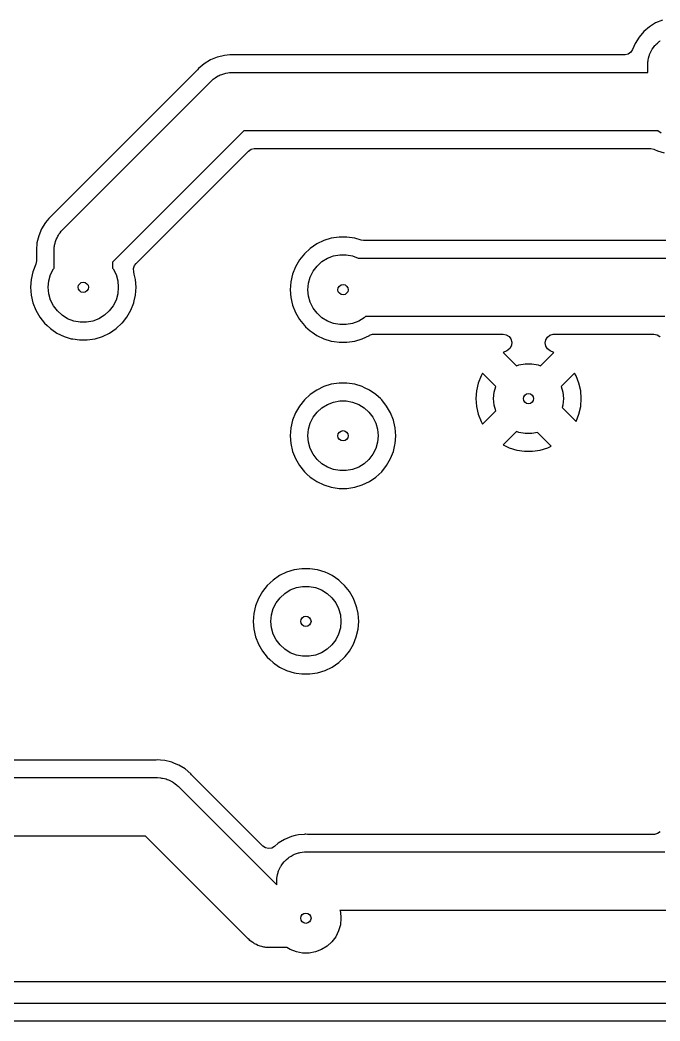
# Model space of a CAD drawing. Extents: x 0.79 to 9.84, y -6.5 to -0.79.
# Drawn here: x 6.552 to 7.415, y -4.626 to -3.277 of the extents above; entities that cross this region are included whole.
import ezdxf

# ---------------------------------------------------------------- set-up
doc = ezdxf.new("R2010")
doc.units = 0
doc.header["$MEASUREMENT"] = 0
doc.layers.add('BLACK', color=7, linetype='CONTINUOUS')

msp = doc.modelspace()

# ---------------------------------------------------------------- linework, layer by layer
at = {"layer": 'BLACK', "linetype": 'CONTINUOUS'}
for p, q in [((7.4002, -3.2863), (7.3927, -3.2927)), ((7.4087, -3.2811), (7.4002, -3.2863)), ((7.4002, -3.2863), (7.4002, -3.2863)), ((7.4179, -3.2773), (7.4087, -3.2811)), ((7.4087, -3.2811), (7.4087, -3.2811)), ((7.3863, -3.3002), (7.3811, -3.3087)), ((7.3927, -3.2927), (7.3863, -3.3002)), ((7.3863, -3.3002), (7.3863, -3.3002)), ((7.3927, -3.2927), (7.3927, -3.2927)), ((7.3776, -3.3171), (7.3752, -3.3207)), ((7.3811, -3.3087), (7.3776, -3.3171)), ((7.3811, -3.3087), (7.3811, -3.3087)), ((7.4035, -3.3175), (7.404, -3.3166)), ((7.404, -3.3166), (7.4058, -3.3142)), ((7.4058, -3.3142), (7.4075, -3.3118)), ((7.4075, -3.3118), (7.4083, -3.3111)), ((7.4083, -3.3111), (7.4089, -3.3103)), ((7.4089, -3.3103), (7.4111, -3.3083)), ((7.4111, -3.3083), (7.4133, -3.3063)), ((7.4133, -3.3063), (7.4142, -3.3057)), ((7.4142, -3.3057), (7.4149, -3.3051)), ((6.8179, -3.3273), (6.8087, -3.3311)), ((6.824, -3.3258), (6.8179, -3.3273)), ((6.8275, -3.325), (6.824, -3.3258)), ((6.8349, -3.3244), (6.8275, -3.325)), ((6.8275, -3.325), (6.8275, -3.325)), ((6.8275, -3.325), (6.8275, -3.325)), ((6.8275, -3.325), (6.8275, -3.325)), ((6.8362, -3.3243), (6.8349, -3.3244)), ((6.8349, -3.3244), (6.8349, -3.3244)), ((6.8374, -3.3242), (6.8362, -3.3243)), ((6.8394, -3.3244), (6.8374, -3.3242)), ((6.8374, -3.3242), (6.8374, -3.3242)), ((6.8403, -3.3244), (6.8394, -3.3244)), ((7.3667, -3.3244), (6.8403, -3.3244)), ((7.3675, -3.3244), (7.3667, -3.3244)), ((7.3717, -3.3233), (7.3675, -3.3244)), ((7.3752, -3.3207), (7.3717, -3.3233)), ((7.3985, -3.3314), (7.3992, -3.3285)), ((7.3992, -3.3285), (7.3998, -3.3256)), ((7.3998, -3.3256), (7.4002, -3.3247)), ((7.4002, -3.3247), (7.4005, -3.3237)), ((7.4005, -3.3237), (7.4018, -3.321)), ((7.4018, -3.321), (7.403, -3.3183)), ((7.403, -3.3183), (7.4035, -3.3175)), ((6.7914, -3.3442), (6.7908, -3.3449)), ((6.7927, -3.3427), (6.7914, -3.3442)), ((6.7977, -3.3385), (6.7927, -3.3427)), ((6.7927, -3.3427), (6.7927, -3.3427)), ((6.7927, -3.3427), (6.7927, -3.3427)), ((6.8002, -3.3363), (6.7977, -3.3385)), ((6.8087, -3.3311), (6.8002, -3.3363)), ((6.8002, -3.3363), (6.8002, -3.3363)), ((6.8087, -3.3311), (6.8087, -3.3311)), ((7.398, -3.3374), (7.3982, -3.3334)), ((7.398, -3.348), (7.398, -3.3374)), ((7.3982, -3.3334), (7.3984, -3.3324)), ((7.3984, -3.3324), (7.3985, -3.3314)), ((6.7908, -3.3449), (6.5949, -3.5408)), ((6.8096, -3.3596), (6.8125, -3.3569)), ((6.8125, -3.3569), (6.8138, -3.3561)), ((6.8138, -3.3561), (6.8149, -3.3551)), ((6.8149, -3.3551), (6.8171, -3.3539)), ((6.8171, -3.3539), (6.8192, -3.3525)), ((6.8192, -3.3525), (6.8206, -3.3519)), ((6.8206, -3.3519), (6.8219, -3.3512)), ((6.8219, -3.3512), (6.8243, -3.3505)), ((6.8243, -3.3505), (6.8266, -3.3496)), ((6.8266, -3.3496), (6.828, -3.3493)), ((6.828, -3.3493), (6.8295, -3.3488)), ((6.8295, -3.3488), (6.832, -3.3486)), ((6.832, -3.3486), (6.8344, -3.3481)), ((6.8344, -3.3481), (6.8359, -3.3482)), ((6.8359, -3.3482), (6.8374, -3.348)), ((6.8374, -3.348), (7.398, -3.348)), ((6.6096, -3.5596), (6.8096, -3.3596)), ((6.8537, -3.4268), (6.6768, -3.6037)), ((7.4116, -3.4268), (6.8537, -3.4268)), ((7.4163, -3.4297), (7.4116, -3.4268)), ((6.8601, -3.4539), (6.8636, -3.4514)), ((6.8636, -3.4514), (6.8678, -3.4504)), ((6.8678, -3.4504), (6.8684, -3.4504)), ((6.8684, -3.4504), (7.4022, -3.4504)), ((7.4022, -3.4504), (7.4064, -3.4512)), ((7.4064, -3.4512), (7.4073, -3.4516)), ((7.4073, -3.4516), (7.4114, -3.4536)), ((6.7837, -3.5302), (6.8601, -3.4539)), ((7.4114, -3.4536), (7.4203, -3.4563)), ((6.7085, -3.6054), (6.7837, -3.5302)), ((6.5911, -3.5446), (6.5863, -3.5502)), ((6.5927, -3.5427), (6.5911, -3.5446)), ((6.5911, -3.5446), (6.5911, -3.5446)), ((6.5942, -3.5414), (6.5927, -3.5427)), ((6.5927, -3.5427), (6.5927, -3.5427)), ((6.5949, -3.5408), (6.5942, -3.5414)), ((6.5811, -3.5587), (6.5773, -3.5679)), ((6.5863, -3.5502), (6.5811, -3.5587)), ((6.5811, -3.5587), (6.5811, -3.5587)), ((6.6086, -3.5607), (6.6096, -3.5596)), ((6.5773, -3.5679), (6.575, -3.5773)), ((6.5773, -3.5679), (6.5773, -3.5679)), ((6.6004, -3.5742), (6.6008, -3.5728)), ((6.6008, -3.5728), (6.602, -3.5706)), ((6.602, -3.5706), (6.603, -3.5683)), ((6.603, -3.5683), (6.6038, -3.5671)), ((6.6038, -3.5671), (6.6045, -3.5657)), ((6.6045, -3.5657), (6.6061, -3.5638)), ((6.6061, -3.5638), (6.6075, -3.5618)), ((6.6075, -3.5618), (6.6086, -3.5607)), ((6.9716, -3.5712), (6.9614, -3.5744)), ((6.9821, -3.5697), (6.9716, -3.5712)), ((6.9716, -3.5712), (6.9716, -3.5712)), ((6.9927, -3.5697), (6.9821, -3.5697)), ((6.9821, -3.5697), (6.9821, -3.5697)), ((7.0032, -3.5712), (6.9927, -3.5697)), ((6.9927, -3.5697), (6.9927, -3.5697)), ((7.0117, -3.5739), (7.0032, -3.5712)), ((7.0032, -3.5712), (7.0032, -3.5712)), ((6.575, -3.5775), (6.5742, -3.5874)), ((6.575, -3.5773), (6.575, -3.5775)), ((6.575, -3.5775), (6.575, -3.5775)), ((6.598, -3.5874), (6.5982, -3.5834)), ((6.5982, -3.5834), (6.5985, -3.582)), ((6.5985, -3.582), (6.5986, -3.5805)), ((6.5986, -3.5805), (6.5993, -3.5781)), ((6.5993, -3.5781), (6.5998, -3.5756)), ((6.5998, -3.5756), (6.6004, -3.5742)), ((6.9431, -3.585), (6.9353, -3.5922)), ((6.9519, -3.579), (6.9431, -3.585)), ((6.9431, -3.585), (6.9431, -3.585)), ((6.9614, -3.5744), (6.9519, -3.579)), ((6.9519, -3.579), (6.9519, -3.579)), ((6.9614, -3.5744), (6.9614, -3.5744)), ((7.0152, -3.5744), (7.0117, -3.5739)), ((7.4345, -3.5744), (7.0152, -3.5744)), ((6.5742, -3.5874), (6.5742, -3.5874)), ((6.5742, -3.5874), (6.5744, -3.5894)), ((6.5744, -3.5894), (6.5744, -3.5903)), ((6.5744, -3.5903), (6.5744, -3.6017)), ((6.598, -3.6115), (6.598, -3.5874)), ((6.9287, -3.6005), (6.9234, -3.6097)), ((6.9353, -3.5922), (6.9287, -3.6005)), ((6.9589, -3.6028), (6.9663, -3.5983)), ((6.9663, -3.5983), (6.9745, -3.5951)), ((6.9745, -3.5951), (6.983, -3.5935)), ((6.983, -3.5935), (6.9918, -3.5935)), ((6.9918, -3.5935), (7.0003, -3.5951)), ((7.0003, -3.5951), (7.0079, -3.598)), ((7.0079, -3.598), (7.4374, -3.598)), ((6.5735, -3.6062), (6.5695, -3.6164)), ((6.5736, -3.606), (6.5735, -3.6062)), ((6.5744, -3.6017), (6.5736, -3.606)), ((6.5933, -3.6203), (6.5972, -3.6125)), ((6.5972, -3.6125), (6.598, -3.6115)), ((6.6768, -3.6037), (6.6768, -3.6115)), ((6.6768, -3.6115), (6.6776, -3.6125)), ((6.6776, -3.6125), (6.6815, -3.6203)), ((6.7051, -3.6121), (6.7065, -3.608)), ((6.7053, -3.6164), (6.7051, -3.6121)), ((6.7065, -3.608), (6.7085, -3.6054)), ((6.9234, -3.6097), (6.9195, -3.6196)), ((6.9234, -3.6097), (6.9234, -3.6097)), ((6.9472, -3.6157), (6.9525, -3.6087)), ((6.9525, -3.6087), (6.9589, -3.6028)), ((6.5671, -3.6268), (6.5663, -3.6374)), ((6.5695, -3.6164), (6.5671, -3.6268)), ((6.591, -3.6287), (6.5933, -3.6203)), ((6.6815, -3.6203), (6.6838, -3.6287)), ((6.706, -3.6196), (6.7053, -3.6164)), ((6.7077, -3.6268), (6.706, -3.6196)), ((6.7085, -3.6374), (6.7077, -3.6268)), ((6.9195, -3.6196), (6.9171, -3.63)), ((6.941, -3.6319), (6.9433, -3.6235)), ((6.9433, -3.6235), (6.9472, -3.6157)), ((6.5663, -3.6374), (6.5671, -3.648)), ((6.5902, -3.6374), (6.591, -3.6287)), ((6.591, -3.6461), (6.5902, -3.6374)), ((6.6838, -3.6287), (6.6846, -3.6374)), ((6.6846, -3.6374), (6.6838, -3.6461)), ((6.7077, -3.648), (6.7085, -3.6374)), ((6.9171, -3.63), (6.9163, -3.6406)), ((6.9163, -3.6406), (6.9171, -3.6511)), ((6.9402, -3.6406), (6.941, -3.6319)), ((6.941, -3.6492), (6.9402, -3.6406)), ((6.5671, -3.648), (6.5695, -3.6584)), ((6.5933, -3.6545), (6.591, -3.6461)), ((6.5972, -3.6623), (6.5933, -3.6545)), ((6.6815, -3.6545), (6.6776, -3.6623)), ((6.6838, -3.6461), (6.6815, -3.6545)), ((6.7059, -3.6557), (6.7077, -3.648)), ((6.9171, -3.6511), (6.9195, -3.6615)), ((6.9433, -3.6576), (6.941, -3.6492)), ((6.5695, -3.6584), (6.5734, -3.6682)), ((6.6025, -3.6692), (6.5972, -3.6623)), ((6.6776, -3.6623), (6.6723, -3.6692)), ((6.7014, -3.6682), (6.7053, -3.6584)), ((6.7053, -3.6584), (6.7054, -3.658)), ((6.7054, -3.658), (6.7059, -3.6557)), ((6.9195, -3.6615), (6.9234, -3.6714)), ((6.9472, -3.6654), (6.9433, -3.6576)), ((6.9525, -3.6724), (6.9472, -3.6654)), ((6.5734, -3.6682), (6.5734, -3.6682)), ((6.5734, -3.6682), (6.5787, -3.6774)), ((6.5787, -3.6774), (6.5853, -3.6858)), ((6.6089, -3.6751), (6.6025, -3.6692)), ((6.6163, -3.6797), (6.6089, -3.6751)), ((6.6245, -3.6828), (6.6163, -3.6797)), ((6.6585, -3.6797), (6.6503, -3.6828)), ((6.6659, -3.6751), (6.6585, -3.6797)), ((6.6723, -3.6692), (6.6659, -3.6751)), ((6.69, -3.6852), (6.6961, -3.6774)), ((6.6961, -3.6774), (6.7014, -3.6682)), ((6.6961, -3.6774), (6.6961, -3.6774)), ((6.6961, -3.6774), (6.6961, -3.6774)), ((6.9234, -3.6714), (6.9234, -3.6714)), ((6.9234, -3.6714), (6.9287, -3.6806)), ((6.9287, -3.6806), (6.9353, -3.6889)), ((6.9589, -3.6783), (6.9525, -3.6724)), ((6.9663, -3.6828), (6.9589, -3.6783)), ((7.0159, -3.6783), (7.0085, -3.6828)), ((7.0175, -3.6768), (7.0159, -3.6783)), ((7.4211, -3.6768), (7.0175, -3.6768)), ((6.5853, -3.6858), (6.5887, -3.6889)), ((6.5887, -3.6889), (6.5931, -3.693)), ((6.5931, -3.693), (6.595, -3.6943)), ((6.595, -3.6943), (6.6019, -3.699)), ((6.633, -3.6844), (6.6245, -3.6828)), ((6.6418, -3.6844), (6.633, -3.6844)), ((6.6503, -3.6828), (6.6418, -3.6844)), ((6.6729, -3.699), (6.6817, -3.693)), ((6.6817, -3.693), (6.6895, -3.6858)), ((6.6895, -3.6858), (6.69, -3.6852)), ((6.9353, -3.6889), (6.937, -3.6905)), ((6.937, -3.6905), (6.9431, -3.6961)), ((6.9745, -3.686), (6.9663, -3.6828)), ((6.983, -3.6876), (6.9745, -3.686)), ((6.9918, -3.6876), (6.983, -3.6876)), ((7.0003, -3.686), (6.9918, -3.6876)), ((7.0085, -3.6828), (7.0003, -3.686)), ((6.6019, -3.699), (6.6019, -3.699)), ((6.6019, -3.699), (6.6019, -3.699)), ((6.6019, -3.699), (6.6114, -3.7036)), ((6.6114, -3.7036), (6.6114, -3.7036)), ((6.6114, -3.7036), (6.6114, -3.7036)), ((6.6114, -3.7036), (6.6211, -3.7066)), ((6.6211, -3.7066), (6.6216, -3.7067)), ((6.6216, -3.7067), (6.6216, -3.7067)), ((6.6216, -3.7067), (6.6216, -3.7067)), ((6.6216, -3.7067), (6.6231, -3.7069)), ((6.6231, -3.7069), (6.6321, -3.7083)), ((6.6321, -3.7083), (6.6321, -3.7083)), ((6.6321, -3.7083), (6.6321, -3.7083)), ((6.6321, -3.7083), (6.6427, -3.7083)), ((6.6427, -3.7083), (6.6532, -3.7067)), ((6.6427, -3.7083), (6.6427, -3.7083)), ((6.6532, -3.7067), (6.6634, -3.7036)), ((6.6634, -3.7036), (6.6729, -3.699)), ((6.9431, -3.6961), (6.9458, -3.698)), ((6.9458, -3.698), (6.9519, -3.7021)), ((6.9519, -3.7021), (6.9519, -3.7021)), ((6.9519, -3.7021), (6.9519, -3.7021)), ((6.9519, -3.7021), (6.9614, -3.7067)), ((6.9614, -3.7067), (6.9614, -3.7067)), ((6.9614, -3.7067), (6.9614, -3.7067)), ((6.9614, -3.7067), (6.9716, -3.7099)), ((7.0032, -3.7099), (7.0134, -3.7067)), ((7.0134, -3.7067), (7.0229, -3.7021)), ((7.0229, -3.7021), (7.0232, -3.702)), ((7.0229, -3.7021), (7.0229, -3.7021)), ((7.0229, -3.7021), (7.0229, -3.7021)), ((7.0232, -3.702), (7.0233, -3.7019)), ((7.0233, -3.7019), (7.0272, -3.7006)), ((7.0233, -3.7019), (7.0233, -3.7019)), ((7.0233, -3.7019), (7.0233, -3.7019)), ((7.0272, -3.7006), (7.029, -3.7004)), ((7.029, -3.7004), (7.2031, -3.7004)), ((7.2031, -3.7004), (7.2074, -3.7012)), ((7.2074, -3.7012), (7.2111, -3.7035)), ((7.2111, -3.7035), (7.2137, -3.7069)), ((7.2137, -3.7069), (7.2149, -3.7111)), ((7.2599, -3.7123), (7.2606, -3.7081)), ((7.2606, -3.7081), (7.2629, -3.7044)), ((7.2629, -3.7044), (7.2663, -3.7017)), ((7.2663, -3.7017), (7.2704, -3.7005)), ((7.2704, -3.7005), (7.2717, -3.7004)), ((7.2717, -3.7004), (7.4064, -3.7004)), ((7.4064, -3.7004), (7.4107, -3.7012)), ((7.4107, -3.7012), (7.4144, -3.7035)), ((7.4144, -3.7035), (7.4147, -3.7039)), ((6.9716, -3.7099), (6.9716, -3.7099)), ((6.9716, -3.7099), (6.9716, -3.7099)), ((6.9716, -3.7099), (6.9716, -3.7099)), ((6.9716, -3.7099), (6.9755, -3.7104)), ((6.9755, -3.7104), (6.9821, -3.7114)), ((6.9821, -3.7114), (6.9821, -3.7114)), ((6.9821, -3.7114), (6.9821, -3.7114)), ((6.9821, -3.7114), (6.9927, -3.7114)), ((6.9927, -3.7114), (7.0032, -3.7099)), ((6.9927, -3.7114), (6.9927, -3.7114)), ((7.2125, -3.7193), (7.2093, -3.7222)), ((7.2145, -3.7154), (7.2125, -3.7193)), ((7.2149, -3.7111), (7.2145, -3.7154)), ((7.2608, -3.7166), (7.2599, -3.7123)), ((7.2631, -3.7202), (7.2608, -3.7166)), ((7.2666, -3.7228), (7.2631, -3.7202)), ((7.2082, -3.7228), (7.2031, -3.7253)), ((7.2031, -3.7253), (7.2211, -3.7433)), ((7.2093, -3.7222), (7.2082, -3.7228)), ((7.2537, -3.7433), (7.2717, -3.7253)), ((7.2717, -3.7253), (7.2666, -3.7228)), ((7.2211, -3.7433), (7.2245, -3.742)), ((7.2245, -3.742), (7.233, -3.7404)), ((7.233, -3.7404), (7.2418, -3.7404)), ((7.2418, -3.7404), (7.2503, -3.742)), ((7.2503, -3.742), (7.2537, -3.7433)), ((7.1734, -3.7566), (7.1695, -3.7665)), ((7.1753, -3.7532), (7.1734, -3.7566)), ((7.1734, -3.7566), (7.1734, -3.7566)), ((7.1932, -3.771), (7.1753, -3.7532)), ((7.2995, -3.7532), (7.2816, -3.771)), ((7.3014, -3.7566), (7.2995, -3.7532)), ((7.3053, -3.7665), (7.3014, -3.7566)), ((6.9519, -3.7758), (6.9431, -3.7818)), ((6.9614, -3.7712), (6.9519, -3.7758)), ((6.9519, -3.7758), (6.9519, -3.7758)), ((6.9716, -3.7681), (6.9614, -3.7712)), ((6.9614, -3.7712), (6.9614, -3.7712)), ((6.9821, -3.7665), (6.9716, -3.7681)), ((6.9716, -3.7681), (6.9716, -3.7681)), ((6.9927, -3.7665), (6.9821, -3.7665)), ((6.9821, -3.7665), (6.9821, -3.7665)), ((7.0032, -3.7681), (6.9927, -3.7665)), ((6.9927, -3.7665), (6.9927, -3.7665)), ((7.0134, -3.7712), (7.0032, -3.7681)), ((7.0032, -3.7681), (7.0032, -3.7681)), ((7.0162, -3.7726), (7.0134, -3.7712)), ((7.0134, -3.7712), (7.0134, -3.7712)), ((7.0134, -3.7712), (7.0134, -3.7712)), ((7.0134, -3.7712), (7.0134, -3.7712)), ((7.0229, -3.7758), (7.0162, -3.7726)), ((7.0317, -3.7818), (7.0229, -3.7758)), ((7.1695, -3.7665), (7.1671, -3.7768)), ((7.191, -3.7787), (7.1932, -3.771)), ((7.2816, -3.771), (7.2838, -3.7787)), ((7.3077, -3.7768), (7.3053, -3.7665)), ((6.9353, -3.7891), (6.9287, -3.7974)), ((6.9431, -3.7818), (6.9353, -3.7891)), ((6.9431, -3.7818), (6.9431, -3.7818)), ((7.0351, -3.785), (7.0317, -3.7818)), ((7.0317, -3.7818), (7.0317, -3.7818)), ((7.0377, -3.7874), (7.0351, -3.785)), ((7.0395, -3.7891), (7.0377, -3.7874)), ((7.0461, -3.7974), (7.0395, -3.7891)), ((7.1671, -3.7768), (7.1663, -3.7874)), ((7.1663, -3.7874), (7.1671, -3.798)), ((7.1902, -3.7874), (7.191, -3.7787)), ((7.191, -3.7961), (7.1902, -3.7874)), ((7.2838, -3.7787), (7.2846, -3.7874)), ((7.2846, -3.7874), (7.2838, -3.7961)), ((7.3085, -3.7874), (7.3077, -3.7768)), ((7.3077, -3.798), (7.3085, -3.7874)), ((6.9287, -3.7974), (6.9234, -3.8066)), ((6.9525, -3.8056), (6.9589, -3.7997)), ((6.9589, -3.7997), (6.9663, -3.7951)), ((6.9663, -3.7951), (6.9745, -3.792)), ((6.9745, -3.792), (6.983, -3.7904)), ((6.983, -3.7904), (6.9918, -3.7904)), ((6.9918, -3.7904), (7.0003, -3.792)), ((7.0003, -3.792), (7.0085, -3.7951)), ((7.0085, -3.7951), (7.0159, -3.7997)), ((7.0159, -3.7997), (7.0223, -3.8056)), ((7.0489, -3.8022), (7.0461, -3.7974)), ((7.0461, -3.7974), (7.0461, -3.7974)), ((7.0461, -3.7974), (7.0461, -3.7974)), ((7.0514, -3.8066), (7.0489, -3.8022)), ((7.1671, -3.798), (7.1695, -3.8083)), ((7.1932, -3.8038), (7.191, -3.7961)), ((7.2838, -3.7961), (7.2829, -3.7995)), ((7.2829, -3.7995), (7.3015, -3.8181)), ((7.3053, -3.8083), (7.3077, -3.798)), ((6.9234, -3.8066), (6.9195, -3.8164)), ((6.9234, -3.8066), (6.9234, -3.8066)), ((6.9433, -3.8203), (6.9472, -3.8125)), ((6.9472, -3.8125), (6.9525, -3.8056)), ((7.0223, -3.8056), (7.0276, -3.8125)), ((7.0276, -3.8125), (7.0315, -3.8203)), ((7.0553, -3.8164), (7.0514, -3.8066)), ((7.0514, -3.8066), (7.0514, -3.8066)), ((7.1695, -3.8083), (7.1734, -3.8182)), ((7.1753, -3.8216), (7.1932, -3.8038)), ((7.3015, -3.8181), (7.3053, -3.8083)), ((6.9171, -3.8268), (6.9163, -3.8374)), ((6.9195, -3.8164), (6.9171, -3.8268)), ((6.9402, -3.8374), (6.941, -3.8287)), ((6.941, -3.8287), (6.9433, -3.8203)), ((7.0315, -3.8203), (7.0338, -3.8287)), ((7.0338, -3.8287), (7.0346, -3.8374)), ((7.0559, -3.8188), (7.0553, -3.8164)), ((7.0577, -3.8268), (7.0559, -3.8188)), ((7.0585, -3.8374), (7.0577, -3.8268)), ((7.1734, -3.8182), (7.1734, -3.8182)), ((7.1734, -3.8182), (7.1753, -3.8216)), ((6.9163, -3.8374), (6.9171, -3.848)), ((6.941, -3.8461), (6.9402, -3.8374)), ((7.0346, -3.8374), (7.0338, -3.8461)), ((7.0577, -3.848), (7.0585, -3.8374)), ((7.2211, -3.8315), (7.2031, -3.8495)), ((7.2245, -3.8328), (7.2211, -3.8315)), ((7.233, -3.8344), (7.2245, -3.8328)), ((7.2418, -3.8344), (7.233, -3.8344)), ((7.2496, -3.833), (7.2418, -3.8344)), ((7.2679, -3.8513), (7.2496, -3.833)), ((6.9171, -3.848), (6.9195, -3.8584)), ((6.9433, -3.8545), (6.941, -3.8461)), ((6.9472, -3.8623), (6.9433, -3.8545)), ((7.0315, -3.8545), (7.0276, -3.8623)), ((7.0338, -3.8461), (7.0315, -3.8545)), ((7.0553, -3.8584), (7.0573, -3.8495)), ((7.0573, -3.8495), (7.0577, -3.848)), ((7.2031, -3.8495), (7.2114, -3.8536)), ((7.2114, -3.8536), (7.2216, -3.8567)), ((7.2216, -3.8567), (7.2216, -3.8567)), ((7.2216, -3.8567), (7.2321, -3.8583)), ((7.2427, -3.8583), (7.2532, -3.8567)), ((7.2532, -3.8567), (7.2634, -3.8536)), ((7.2532, -3.8567), (7.2532, -3.8567)), ((7.2634, -3.8536), (7.2679, -3.8513)), ((7.2634, -3.8536), (7.2634, -3.8536)), ((6.9195, -3.8584), (6.9234, -3.8682)), ((6.9234, -3.8682), (6.9234, -3.8682)), ((6.9234, -3.8682), (6.9287, -3.8774)), ((6.9525, -3.8692), (6.9472, -3.8623)), ((6.9589, -3.8751), (6.9525, -3.8692)), ((7.0223, -3.8692), (7.0159, -3.8751)), ((7.0276, -3.8623), (7.0223, -3.8692)), ((7.0461, -3.8774), (7.0514, -3.8682)), ((7.0514, -3.8682), (7.0553, -3.8584)), ((7.2321, -3.8583), (7.2321, -3.8583)), ((7.2321, -3.8583), (7.2427, -3.8583)), ((7.2427, -3.8583), (7.2427, -3.8583)), ((6.9287, -3.8774), (6.9353, -3.8858)), ((6.9663, -3.8797), (6.9589, -3.8751)), ((6.9745, -3.8828), (6.9663, -3.8797)), ((6.983, -3.8844), (6.9745, -3.8828)), ((7.0003, -3.8828), (6.9918, -3.8844)), ((7.0085, -3.8797), (7.0003, -3.8828)), ((7.0159, -3.8751), (7.0085, -3.8797)), ((7.0395, -3.8858), (7.0461, -3.8774)), ((6.9353, -3.8858), (6.9387, -3.889)), ((6.9387, -3.889), (6.9431, -3.893)), ((6.9431, -3.893), (6.9466, -3.8954)), ((6.9466, -3.8954), (6.9519, -3.899)), ((6.9918, -3.8844), (6.983, -3.8844)), ((7.0229, -3.899), (7.0317, -3.893)), ((7.0317, -3.893), (7.0395, -3.8858)), ((6.9519, -3.899), (6.9519, -3.899)), ((6.9519, -3.899), (6.9519, -3.899)), ((6.9519, -3.899), (6.9614, -3.9036)), ((6.9614, -3.9036), (6.9716, -3.9067)), ((6.9716, -3.9067), (6.9716, -3.9067)), ((6.9716, -3.9067), (6.9716, -3.9067)), ((6.9716, -3.9067), (6.9768, -3.9075)), ((6.9768, -3.9075), (6.9821, -3.9083)), ((6.9821, -3.9083), (6.9821, -3.9083)), ((6.9821, -3.9083), (6.9821, -3.9083)), ((6.9821, -3.9083), (6.9927, -3.9083)), ((6.9927, -3.9083), (7.0032, -3.9067)), ((6.9927, -3.9083), (6.9927, -3.9083)), ((7.0032, -3.9067), (7.0134, -3.9036)), ((7.0134, -3.9036), (7.0229, -3.899)), ((6.9216, -4.0181), (6.9114, -4.0212)), ((6.9321, -4.0165), (6.9216, -4.0181)), ((6.9216, -4.0181), (6.9216, -4.0181)), ((6.9427, -4.0165), (6.9321, -4.0165)), ((6.9321, -4.0165), (6.9321, -4.0165)), ((6.9532, -4.0181), (6.9427, -4.0165)), ((6.9427, -4.0165), (6.9427, -4.0165)), ((6.9634, -4.0212), (6.9532, -4.0181)), ((6.9532, -4.0181), (6.9532, -4.0181)), ((6.8931, -4.0318), (6.8853, -4.0391)), ((6.9019, -4.0258), (6.8931, -4.0318)), ((6.8931, -4.0318), (6.8931, -4.0318)), ((6.9114, -4.0212), (6.9019, -4.0258)), ((6.9019, -4.0258), (6.9019, -4.0258)), ((6.9114, -4.0212), (6.9114, -4.0212)), ((6.9672, -4.0231), (6.9634, -4.0212)), ((6.9634, -4.0212), (6.9634, -4.0212)), ((6.9634, -4.0212), (6.9634, -4.0212)), ((6.9634, -4.0212), (6.9634, -4.0212)), ((6.9729, -4.0258), (6.9672, -4.0231)), ((6.9817, -4.0318), (6.9729, -4.0258)), ((6.9851, -4.035), (6.9817, -4.0318)), ((6.9817, -4.0318), (6.9817, -4.0318)), ((6.8853, -4.0391), (6.8787, -4.0474)), ((6.9089, -4.0497), (6.9163, -4.0451)), ((6.9163, -4.0451), (6.9245, -4.042)), ((6.9245, -4.042), (6.933, -4.0404)), ((6.933, -4.0404), (6.9418, -4.0404)), ((6.9418, -4.0404), (6.9503, -4.042)), ((6.9503, -4.042), (6.9585, -4.0451)), ((6.9585, -4.0451), (6.9659, -4.0497)), ((6.9895, -4.0391), (6.9851, -4.035)), ((6.9961, -4.0474), (6.9895, -4.0391)), ((6.8734, -4.0566), (6.8695, -4.0664)), ((6.8787, -4.0474), (6.8734, -4.0566)), ((6.8734, -4.0566), (6.8734, -4.0566)), ((6.8972, -4.0625), (6.9025, -4.0556)), ((6.9025, -4.0556), (6.9089, -4.0497)), ((6.9659, -4.0497), (6.9723, -4.0556)), ((6.9723, -4.0556), (6.9776, -4.0625)), ((6.9979, -4.0504), (6.9961, -4.0474)), ((6.9961, -4.0474), (6.9961, -4.0474)), ((6.9961, -4.0474), (6.9961, -4.0474)), ((7.0014, -4.0566), (6.9979, -4.0504)), ((7.0053, -4.0664), (7.0014, -4.0566)), ((7.0014, -4.0566), (7.0014, -4.0566)), ((6.8695, -4.0664), (6.8671, -4.0768)), ((6.891, -4.0787), (6.8933, -4.0703)), ((6.8933, -4.0703), (6.8972, -4.0625)), ((6.9776, -4.0625), (6.9815, -4.0703)), ((6.9815, -4.0703), (6.9838, -4.0787)), ((7.006, -4.0693), (7.0053, -4.0664)), ((7.0077, -4.0768), (7.006, -4.0693)), ((6.8671, -4.0768), (6.8663, -4.0874)), ((6.8902, -4.0874), (6.891, -4.0787)), ((6.9838, -4.0787), (6.9846, -4.0874)), ((7.0085, -4.0874), (7.0077, -4.0768)), ((6.8663, -4.0874), (6.8671, -4.098)), ((6.8671, -4.098), (6.8695, -4.1084)), ((6.891, -4.0961), (6.8902, -4.0874)), ((6.8933, -4.1045), (6.891, -4.0961)), ((6.9838, -4.0961), (6.9815, -4.1045)), ((6.9846, -4.0874), (6.9838, -4.0961)), ((7.0053, -4.1084), (7.0077, -4.098)), ((7.0077, -4.098), (7.0085, -4.0874)), ((6.8695, -4.1084), (6.8734, -4.1182)), ((6.8972, -4.1123), (6.8933, -4.1045)), ((6.9025, -4.1192), (6.8972, -4.1123)), ((6.9776, -4.1123), (6.9723, -4.1192)), ((6.9815, -4.1045), (6.9776, -4.1123)), ((7.0014, -4.1182), (7.0053, -4.1084)), ((6.8734, -4.1182), (6.8734, -4.1182)), ((6.8734, -4.1182), (6.8787, -4.1274)), ((6.9089, -4.1251), (6.9025, -4.1192)), ((6.9163, -4.1297), (6.9089, -4.1251)), ((6.9659, -4.1251), (6.9585, -4.1297)), ((6.9723, -4.1192), (6.9659, -4.1251)), ((6.9961, -4.1274), (7.0014, -4.1182)), ((6.8787, -4.1274), (6.8853, -4.1358)), ((6.8853, -4.1358), (6.8887, -4.1389)), ((6.8887, -4.1389), (6.8931, -4.143)), ((6.9245, -4.1328), (6.9163, -4.1297)), ((6.933, -4.1344), (6.9245, -4.1328)), ((6.9418, -4.1344), (6.933, -4.1344)), ((6.9503, -4.1328), (6.9418, -4.1344)), ((6.9585, -4.1297), (6.9503, -4.1328)), ((6.9817, -4.143), (6.9895, -4.1358)), ((6.9895, -4.1358), (6.9902, -4.1349)), ((6.9902, -4.1349), (6.9961, -4.1274)), ((6.9961, -4.1274), (6.9961, -4.1274)), ((6.9961, -4.1274), (6.9961, -4.1274)), ((6.8931, -4.143), (6.8956, -4.1447)), ((6.8956, -4.1447), (6.9019, -4.149)), ((6.9019, -4.149), (6.9019, -4.149)), ((6.9019, -4.149), (6.9019, -4.149)), ((6.9019, -4.149), (6.9114, -4.1536)), ((6.9634, -4.1536), (6.9729, -4.149)), ((6.9729, -4.149), (6.9817, -4.143)), ((6.9114, -4.1536), (6.9114, -4.1536)), ((6.9114, -4.1536), (6.9114, -4.1536)), ((6.9114, -4.1536), (6.9216, -4.1567)), ((6.9216, -4.1567), (6.9216, -4.1567)), ((6.9216, -4.1567), (6.9216, -4.1567)), ((6.9216, -4.1567), (6.9216, -4.1567)), ((6.9216, -4.1567), (6.9241, -4.1571)), ((6.9241, -4.1571), (6.9321, -4.1583)), ((6.9321, -4.1583), (6.9321, -4.1583)), ((6.9321, -4.1583), (6.9321, -4.1583)), ((6.9321, -4.1583), (6.9427, -4.1583)), ((6.9427, -4.1583), (6.9532, -4.1567)), ((6.9427, -4.1583), (6.9427, -4.1583)), ((6.9532, -4.1567), (6.9634, -4.1536)), ((6.7345, -4.2744), (5.4403, -4.2744)), ((6.7354, -4.2744), (6.7345, -4.2744)), ((6.7374, -4.2742), (6.7354, -4.2744)), ((6.7415, -4.2745), (6.7374, -4.2742)), ((6.7374, -4.2742), (6.7374, -4.2742)), ((6.7473, -4.275), (6.7415, -4.2745)), ((6.7415, -4.2745), (6.7415, -4.2745)), ((6.7549, -4.2768), (6.7473, -4.275)), ((6.7473, -4.275), (6.7473, -4.275)), ((6.7473, -4.275), (6.7473, -4.275)), ((6.7473, -4.275), (6.7473, -4.275)), ((6.7569, -4.2773), (6.7549, -4.2768)), ((6.7603, -4.2787), (6.7569, -4.2773)), ((6.7661, -4.2811), (6.7603, -4.2787)), ((6.7746, -4.2863), (6.7661, -4.2811)), ((6.7661, -4.2811), (6.7661, -4.2811)), ((6.7661, -4.2811), (6.7661, -4.2811)), ((6.7821, -4.2927), (6.7746, -4.2863)), ((6.7746, -4.2863), (6.7746, -4.2863)), ((5.4374, -4.298), (6.7374, -4.298)), ((6.7374, -4.298), (6.7414, -4.2982)), ((6.7414, -4.2982), (6.7429, -4.2985)), ((6.7429, -4.2985), (6.7443, -4.2986)), ((6.7443, -4.2986), (6.7467, -4.2993)), ((6.7467, -4.2993), (6.7492, -4.2998)), ((6.7492, -4.2998), (6.7506, -4.3004)), ((6.7506, -4.3004), (6.752, -4.3008)), ((6.752, -4.3008), (6.7542, -4.302)), ((6.7834, -4.2942), (6.7821, -4.2927)), ((6.7821, -4.2927), (6.7821, -4.2927)), ((6.784, -4.2949), (6.7834, -4.2942)), ((6.8791, -4.39), (6.784, -4.2949)), ((6.7542, -4.302), (6.7565, -4.303)), ((6.7565, -4.303), (6.7577, -4.3038)), ((6.7577, -4.3038), (6.7591, -4.3045)), ((6.7591, -4.3045), (6.761, -4.3061)), ((6.761, -4.3061), (6.763, -4.3075)), ((6.763, -4.3075), (6.7641, -4.3086)), ((6.7641, -4.3086), (6.7652, -4.3096)), ((6.7652, -4.3096), (6.898, -4.4424)), ((6.7211, -4.3768), (5.4537, -4.3768)), ((6.8596, -4.5152), (6.7211, -4.3768)), ((6.9087, -4.3811), (6.9002, -4.3863)), ((6.9179, -4.3773), (6.9087, -4.3811)), ((6.9087, -4.3811), (6.9087, -4.3811)), ((6.9227, -4.3761), (6.9179, -4.3773)), ((6.9275, -4.375), (6.9227, -4.3761)), ((6.9349, -4.3744), (6.9275, -4.375)), ((6.9275, -4.375), (6.9275, -4.375)), ((6.9275, -4.375), (6.9275, -4.375)), ((6.9275, -4.375), (6.9275, -4.375)), ((6.9362, -4.3743), (6.9349, -4.3744)), ((6.9349, -4.3744), (6.9349, -4.3744)), ((6.9374, -4.3742), (6.9362, -4.3743)), ((6.9394, -4.3744), (6.9374, -4.3742)), ((6.9374, -4.3742), (6.9374, -4.3742)), ((6.9403, -4.3744), (6.9394, -4.3744)), ((7.4064, -4.3744), (6.9403, -4.3744)), ((7.407, -4.3744), (7.4064, -4.3744)), ((7.4112, -4.3734), (7.407, -4.3744)), ((7.4147, -4.3709), (7.4112, -4.3734)), ((6.8793, -4.3901), (6.8791, -4.39)), ((6.8829, -4.3925), (6.8793, -4.3901)), ((6.8871, -4.3935), (6.8829, -4.3925)), ((6.8914, -4.3928), (6.8871, -4.3935)), ((6.8951, -4.3907), (6.8914, -4.3928)), ((6.9002, -4.3863), (6.8951, -4.3907)), ((6.9002, -4.3863), (6.9002, -4.3863)), ((6.9089, -4.4103), (6.9111, -4.4083)), ((6.9111, -4.4083), (6.9133, -4.4063)), ((6.9133, -4.4063), (6.9142, -4.4057)), ((6.9142, -4.4057), (6.9149, -4.4051)), ((6.9149, -4.4051), (6.9175, -4.4036)), ((6.9175, -4.4036), (6.9201, -4.4021)), ((6.9201, -4.4021), (6.921, -4.4017)), ((6.921, -4.4017), (6.9219, -4.4012)), ((6.9219, -4.4012), (6.9247, -4.4003)), ((6.9247, -4.4003), (6.9275, -4.3993)), ((6.9275, -4.3993), (6.9285, -4.3991)), ((6.9285, -4.3991), (6.9295, -4.3988)), ((6.9295, -4.3988), (6.9325, -4.3985)), ((6.9325, -4.3985), (6.9354, -4.3981)), ((6.9354, -4.3981), (6.9364, -4.3981)), ((6.9364, -4.3981), (6.9374, -4.398)), ((6.9374, -4.398), (7.4211, -4.398)), ((6.9005, -4.4237), (6.9018, -4.421)), ((6.9018, -4.421), (6.903, -4.4183)), ((6.903, -4.4183), (6.9035, -4.4175)), ((6.9035, -4.4175), (6.904, -4.4166)), ((6.904, -4.4166), (6.9058, -4.4142)), ((6.9058, -4.4142), (6.9075, -4.4118)), ((6.9075, -4.4118), (6.9083, -4.4111)), ((6.9083, -4.4111), (6.9089, -4.4103)), ((6.898, -4.4374), (6.8982, -4.4334)), ((6.8982, -4.4334), (6.8984, -4.4324)), ((6.8984, -4.4324), (6.8985, -4.4314)), ((6.8985, -4.4314), (6.8992, -4.4285)), ((6.8992, -4.4285), (6.8998, -4.4256)), ((6.8998, -4.4256), (6.9002, -4.4247)), ((6.9002, -4.4247), (6.9005, -4.4237)), ((6.898, -4.4424), (6.898, -4.4374)), ((7.4374, -4.4768), (6.9833, -4.4768)), ((6.9833, -4.4768), (6.9838, -4.4787)), ((6.9838, -4.4787), (6.9846, -4.4874)), ((6.9846, -4.4874), (6.9838, -4.4961)), ((6.9838, -4.4961), (6.9815, -4.5045)), ((6.8607, -4.5162), (6.8596, -4.5152)), ((6.8618, -4.5173), (6.8607, -4.5162)), ((6.8638, -4.5187), (6.8618, -4.5173)), ((6.9776, -4.5123), (6.9723, -4.5192)), ((6.9815, -4.5045), (6.9776, -4.5123)), ((6.8657, -4.5203), (6.8638, -4.5187)), ((6.8671, -4.521), (6.8657, -4.5203)), ((6.8683, -4.5218), (6.8671, -4.521)), ((6.8706, -4.5228), (6.8683, -4.5218)), ((6.8728, -4.524), (6.8706, -4.5228)), ((6.8742, -4.5244), (6.8728, -4.524)), ((6.8756, -4.525), (6.8742, -4.5244)), ((6.8781, -4.5255), (6.8756, -4.525)), ((6.8805, -4.5262), (6.8781, -4.5255)), ((6.882, -4.5263), (6.8805, -4.5262)), ((6.8834, -4.5266), (6.882, -4.5263)), ((6.8874, -4.5268), (6.8834, -4.5266)), ((6.9116, -4.5268), (6.8874, -4.5268)), ((6.9163, -4.5297), (6.9116, -4.5268)), ((6.9245, -4.5328), (6.9163, -4.5297)), ((6.9585, -4.5297), (6.9503, -4.5328)), ((6.9659, -4.5251), (6.9585, -4.5297)), ((6.9723, -4.5192), (6.9659, -4.5251)), ((6.933, -4.5344), (6.9245, -4.5328)), ((6.9418, -4.5344), (6.933, -4.5344)), ((6.9503, -4.5328), (6.9418, -4.5344)), ((6.3374, -4.5726), (7.5313, -4.5726)), ((7.5374, -4.6022), (6.3435, -4.6022)), ((6.3582, -4.6258), (7.5368, -4.6258))]:
    msp.add_line(p, q, dxfattribs=at)
at = {"layer": 'BLACK'}
for centre in [(6.6374, -3.6374), (6.9874, -3.6406), (7.2374, -3.7874), (6.9874, -3.8374), (6.9374, -4.0874), (6.9374, -4.4874)]:
    msp.add_circle(centre, 0.00689, dxfattribs=at)

doc.saveas('drawing.dxf')
